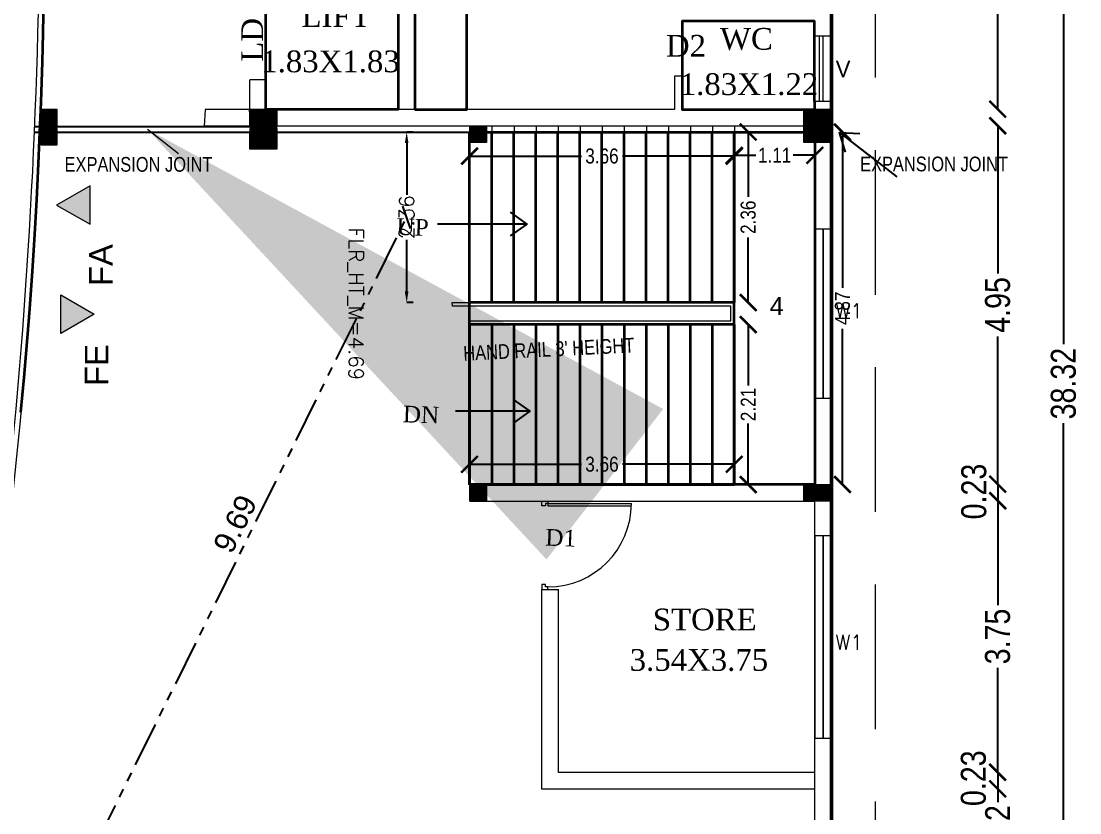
# Model space of a CAD drawing. Header units: metres. Extents: x 43 to 977, y 102 to 459.
# Drawn here: x 716.98 to 731.6, y 156.79 to 167.73 of the extents above; entities that cross this region are included whole.
import ezdxf

# ---------------------------------------------------------------- set-up
doc = ezdxf.new("R2010")
doc.units = ezdxf.units.M
doc.header["$MEASUREMENT"] = 0
doc.header["$PDMODE"] = 3
doc.linetypes.add('HIDDEN', pattern=[0.375, 0.25, -0.125])
doc.linetypes.add('PHANTOM2', pattern=[1.25, 0.625, -0.125, 0.125, -0.125, 0.125, -0.125])
doc.layers.get('0').update_dxf_attribs({"lineweight": 0})
doc.layers.get('Defpoints').update_dxf_attribs({"lineweight": 0})
for name, color, linetype, lineweight in [('3', 3, 'Continuous', 0), ('6', 6, 'Continuous', 0), ('BLK_1_FLR_2_BLT_UP_AREA_DEDUCT_EXISTING', 4, 'Continuous', 35), ('BLK_1_FLR_2_EXIT_WIDTH_STAIR', 4, 'Continuous', 35), ('BLK_1_FLR_2_EXIT_WIDTH_STAIR _7', 4, 'Continuous', 35), ('BLK_1_FLR_2_STAIR_4', 4, 'Continuous', 35), ('BLK_1_FLR_2_STAIR_4_FLIGHT_1', 4, 'Continuous', 35), ('BLK_1_FLR_2_STAIR_4_FLIGHT_2', 4, 'Continuous', 35), ('BLK_1_FLR_2_STAIR_4_LANDING_1', 4, 'Continuous', 35), ('BLK_1_FLR_2_URINAL', 4, 'Continuous', 35), ('BLK_1_FLR_2_WATER_CLOSET', 4, 'Continuous', 35), ('Column', 1, 'Continuous', 0), ('DIST_EXIT', 7, 'Continuous', 35), ('DOOR', 1, 'Continuous', 0), ('ELEV', 2, 'Continuous', 0), ('fence', 15, 'Continuous', 0), ('HAT', 1, 'Continuous', 0), ('hatch', 7, 'Continuous', 0), ('main wall', 150, 'Continuous', 0), ('RTEXT', 4, 'Continuous', 0), ('Staircase', 140, 'Continuous', 0), ('TE', 9, 'Continuous', 0), ('TEXT', 130, 'Continuous', 0), ('WA', 1, 'Continuous', 0), ('WALL', 7, 'Continuous', 0), ('WIN', 13, 'Continuous', 0)]:
    doc.layers.add(name, color=color, linetype=linetype, lineweight=lineweight)
doc.layers.add('BLK_1_FLR_2_BLT_UP_AREA_EXISTING', color=10, linetype='Continuous')
doc.styles.add('AR', font='arial.ttf')
doc.styles.add('ARIAL', font='arial.ttf')
doc.styles.add('ARIAL NARROW', font='')
doc.styles.add('RTEXT', font='arial.ttf', dxfattribs={"width": 0.8, "height": 8})
doc.styles.get("Standard").update_dxf_attribs({"font": 'romans.shx'})
doc.styles.add('style2', font='romantic.ttf')
doc.styles.add('style4', font='swissek.ttf')
doc.styles.add('visa', font='swissc.ttf')
doc.styles.get('ARIAL NARROW').set_extended_font_data('Lydian BT')
doc.dimstyles.new('Copy of o3 400', dxfattribs={"dimscale": 0.23, "dimtxt": 0.9, "dimasz": 1, "dimexe": 5, "dimexo": 9, "dimgap": 0.23, "dimtad": 0, "dimlfac": 4, "dimzin": 3, "dimdsep": 46, "dimtxsty": 'visa', "dimblk": 'ARCHTICK', "dimcen": 0.09, "dimse1": 1, "dimse2": 1, "dimclrd": 7, "dimclre": 256, "dimclrt": 7, "dimadec": 0, "dimazin": 0, "dimtfac": 0.23, "dimtofl": 0, "dimtmove": 2, "dimatfit": 1, "dimldrblk": 'ARCHTICK', "dimfxl": 0, "dimtolj": 1, "dimtzin": 0, "dimarcsym": 0})
doc.dimstyles.new('Copy(2) of S-2', dxfattribs={"dimtxt": 10.5, "dimasz": 8, "dimexe": 2, "dimexo": 50, "dimgap": 5, "dimtad": 0, "dimtoh": 1, "dimdec": 1, "dimzin": 0, "dimdsep": 46, "dimlunit": 4, "dimtxsty": 'ARIAL NARROW', "dimcen": 0.09, "dimdle": 3, "dimse1": 1, "dimse2": 1, "dimclrd": 7, "dimclre": 13, "dimclrt": 7, "dimadec": 0, "dimazin": 0, "dimtfac": 1, "dimtdec": 1, "dimtofl": 0, "dimtmove": 0, "dimatfit": 3, "dimfxl": 0, "dimtolj": 1, "dimtzin": 0, "dimlwd": 13, "dimarcsym": 0})
doc.dimstyles.new('o3', dxfattribs={"dimscale": 0.23, "dimtxt": 0.9, "dimasz": 1, "dimexe": 5, "dimexo": 9, "dimgap": 0.23, "dimtad": 0, "dimzin": 3, "dimdsep": 46, "dimtxsty": 'visa', "dimblk": 'ARCHTICK', "dimcen": 0.09, "dimse1": 1, "dimse2": 1, "dimclrd": 7, "dimclre": 256, "dimclrt": 7, "dimadec": 0, "dimazin": 0, "dimtfac": 0.23, "dimtofl": 0, "dimtmove": 2, "dimatfit": 1, "dimldrblk": 'ARCHTICK', "dimfxl": 0, "dimtolj": 1, "dimtzin": 0, "dimarcsym": 0})
doc.dimstyles.new('OPEN SPACE', dxfattribs={"dimtxt": 0.3, "dimasz": 0.23, "dimexe": 0.1875, "dimexo": 0.0625, "dimgap": 0.09, "dimtad": 3, "dimzin": 0, "dimdsep": 46, "dimtxsty": 'ARIAL', "dimblk": 'OBLIQUE', "dimcen": 0.09, "dimse1": 1, "dimse2": 1, "dimclrd": 6, "dimclre": 6, "dimclrt": 7, "dimadec": 0, "dimazin": 0, "dimtfac": 0.5, "dimtix": 1, "dimtmove": 0, "dimatfit": 3, "dimfxl": 0, "dimtolj": 1, "dimtzin": 0, "dimarcsym": 0})
doc.dimstyles.new('STANDARD$0', dxfattribs={"dimtxt": 7, "dimasz": 3, "dimexe": 3, "dimexo": 1, "dimgap": 1.5, "dimtad": 1, "dimdec": 1, "dimzin": 1, "dimdsep": 46, "dimlunit": 4, "dimtxsty": 'Standard', "dimblk": 'OBLIQUE', "dimcen": 0.09375, "dimdle": 1, "dimclrd": 8, "dimclre": 8, "dimclrt": 7, "dimadec": 1, "dimazin": 0, "dimtfac": 1, "dimtdec": 1, "dimtix": 1, "dimtmove": 2, "dimatfit": 3, "dimldrblk": 'ARCHTICK', "dimfxl": 0, "dimfrac": 2, "dimtolj": 1, "dimtzin": 0, "dimarcsym": 0})
pattern_1 = [(45, (2385.877111, -5272.816285), (0.0022447263868, -0.0022447263868), [])]
pattern_2 = [(45, (2382.9894817, -5272.816285), (0.0022447263868, -0.0022447263868), [])]

# ---------------------------------------------------------------- blocks, each defined once
blk = doc.blocks.new('reterte')
for p, q in [((81308.78, 63026.8), (81308.78, 63060.8)), ((81309.78, 63026.8), (81309.78, 63060.79)), ((81308.78, 63026.8), (81309.78, 63026.8))]:
    blk.add_line(p, q)
for points in [[(81307.78, 63026.8), (81308.78, 63026.8), (81308.78, 63025.8), (81309.78, 63025.8), (81309.78, 63024.3), (81307.78, 63024.3)], [(81343.78, 63026.8), (81342.78, 63026.8), (81342.78, 63025.8), (81341.78, 63025.8), (81341.78, 63024.3), (81343.78, 63024.3)]]:
    blk.add_lwpolyline(points, close=True)
blk.add_arc((81308.78, 63026.8), 34, 0, 90)
blk = doc.blocks.new('_ArchTick')
at = {"color": 0, "const_width": 0.15}
blk.add_lwpolyline([(-0.5, -0.5), (0.5, 0.5)], dxfattribs=at)
blk = doc.blocks.new('*D391')
at = {"layer": 'Defpoints', "color": 0, "lineweight": 30}
for p in [(727.943, 173.97), (727.943, 166.514), (730.469, 166.514)]:
    blk.add_point(p, dxfattribs=at)
at = {"layer": 'WALL', "color": 7, "lineweight": -2}
for p, q in [((730.469, 173.97), (730.469, 170.676)), ((730.469, 166.514), (730.469, 169.808))]:
    blk.add_line(p, q, dxfattribs=at)
at = {"layer": 'WALL', "color": 7, "lineweight": -2, "xscale": 0.23, "yscale": 0.23, "zscale": 0.23}
for p, rotation in [((730.469, 173.97), 90), ((730.469, 166.514), 270)]:
    blk.add_blockref('_ArchTick', p, dxfattribs=dict(at, rotation=rotation))
at = {"layer": 'WALL', "color": 7, "insert": (730.469, 170.242), "char_height": 0.345, "attachment_point": 5, "rotation": 90, "style": 'visa'}
blk.add_mtext('\\A1;7.46', dxfattribs=at)
blk = doc.blocks.new('*D392')
at = {"layer": 'Defpoints', "color": 0, "lineweight": 30}
for p in [(727.943, 166.286), (727.712, 161.334), (730.469, 161.334)]:
    blk.add_point(p, dxfattribs=at)
at = {"layer": 'WALL', "color": 7, "lineweight": -2}
for p, q in [((730.469, 166.286), (730.469, 164.244)), ((730.469, 161.334), (730.469, 163.376))]:
    blk.add_line(p, q, dxfattribs=at)
at = {"layer": 'WALL', "color": 7, "lineweight": -2, "xscale": 0.23, "yscale": 0.23, "zscale": 0.23}
for p, rotation in [((730.469, 166.286), 90), ((730.469, 161.334), 270)]:
    blk.add_blockref('_ArchTick', p, dxfattribs=dict(at, rotation=rotation))
at = {"layer": 'WALL', "color": 7, "insert": (730.469, 163.81), "char_height": 0.345, "attachment_point": 5, "rotation": 90, "style": 'visa'}
blk.add_mtext('\\A1;4.95', dxfattribs=at)
blk = doc.blocks.new('*D393')
at = {"layer": 'Defpoints', "color": 0, "lineweight": 30}
for p in [(727.712, 161.334), (727.712, 161.105), (730.469, 161.105)]:
    blk.add_point(p, dxfattribs=at)
at = {"layer": 'WALL', "color": 7, "lineweight": -2}
blk.add_line((730.469, 161.334), (730.469, 161.105), dxfattribs=at)
at = {"layer": 'WALL', "color": 7, "lineweight": -2, "xscale": 0.23, "yscale": 0.23, "zscale": 0.23}
for p, rotation in [((730.469, 161.334), 90), ((730.469, 161.105), 270)]:
    blk.add_blockref('_ArchTick', p, dxfattribs=dict(at, rotation=rotation))
at = {"layer": 'WALL', "color": 7, "insert": (730.141, 161.232), "char_height": 0.345, "attachment_point": 5, "rotation": 90, "style": 'visa'}
blk.add_mtext('\\A1;0.23', dxfattribs=at)
blk = doc.blocks.new('*D394')
at = {"layer": 'Defpoints', "color": 0, "lineweight": 30}
for p in [(727.712, 161.105), (727.712, 157.354), (730.469, 157.354)]:
    blk.add_point(p, dxfattribs=at)
at = {"layer": 'WALL', "color": 7, "lineweight": -2}
for p, q in [((730.469, 161.105), (730.469, 159.661)), ((730.469, 157.354), (730.469, 158.798))]:
    blk.add_line(p, q, dxfattribs=at)
at = {"layer": 'WALL', "color": 7, "lineweight": -2, "xscale": 0.23, "yscale": 0.23, "zscale": 0.23}
for p, rotation in [((730.469, 161.105), 90), ((730.469, 157.354), 270)]:
    blk.add_blockref('_ArchTick', p, dxfattribs=dict(at, rotation=rotation))
at = {"layer": 'WALL', "color": 7, "insert": (730.469, 159.23), "char_height": 0.345, "attachment_point": 5, "rotation": 90, "style": 'visa'}
blk.add_mtext('\\A1;3.75', dxfattribs=at)
blk = doc.blocks.new('*D395')
at = {"layer": 'Defpoints', "color": 0, "lineweight": 30}
for p in [(727.712, 157.354), (727.712, 157.125), (730.469, 157.125)]:
    blk.add_point(p, dxfattribs=at)
at = {"layer": 'WALL', "color": 7, "lineweight": -2}
blk.add_line((730.469, 157.354), (730.469, 157.125), dxfattribs=at)
at = {"layer": 'WALL', "color": 7, "lineweight": -2, "xscale": 0.23, "yscale": 0.23, "zscale": 0.23}
for p, rotation in [((730.469, 157.354), 90), ((730.469, 157.125), 270)]:
    blk.add_blockref('_ArchTick', p, dxfattribs=dict(at, rotation=rotation))
at = {"layer": 'WALL', "color": 7, "insert": (730.135, 157.272), "char_height": 0.345, "attachment_point": 5, "rotation": 90, "style": 'visa'}
blk.add_mtext('\\A1;0.23', dxfattribs=at)
blk = doc.blocks.new('*D396')
at = {"layer": 'Defpoints', "color": 0, "lineweight": 30}
for p in [(727.712, 157.125), (726.848, 155.906), (730.469, 155.906)]:
    blk.add_point(p, dxfattribs=at)
at = {"layer": 'WALL', "color": 7, "lineweight": -2}
for p, q in [((730.469, 157.125), (730.469, 156.941)), ((730.469, 155.906), (730.469, 156.091))]:
    blk.add_line(p, q, dxfattribs=at)
at = {"layer": 'WALL', "color": 7, "lineweight": -2, "xscale": 0.23, "yscale": 0.23, "zscale": 0.23}
for p, rotation in [((730.469, 157.125), 90), ((730.469, 155.906), 270)]:
    blk.add_blockref('_ArchTick', p, dxfattribs=dict(at, rotation=rotation))
at = {"layer": 'WALL', "color": 7, "insert": (730.469, 156.516), "char_height": 0.345, "attachment_point": 5, "rotation": 90, "style": 'visa'}
blk.add_mtext('\\A1;1.22', dxfattribs=at)
blk = doc.blocks.new('*D326')
at = {"layer": 'Defpoints', "color": 0, "lineweight": 30}
for p in [(727.945, 181.882), (727.769, 143.564), (731.378, 143.564)]:
    blk.add_point(p, dxfattribs=at)
at = {"layer": 'WALL', "color": 7, "lineweight": -2}
for p, q in [((731.378, 181.882), (731.378, 163.27)), ((731.378, 143.564), (731.378, 162.176))]:
    blk.add_line(p, q, dxfattribs=at)
at = {"layer": 'WALL', "color": 7, "lineweight": -2, "xscale": 0.23, "yscale": 0.23, "zscale": 0.23}
for p, rotation in [((731.378, 181.882), 90), ((731.378, 143.564), 270)]:
    blk.add_blockref('_ArchTick', p, dxfattribs=dict(at, rotation=rotation))
at = {"layer": 'WALL', "color": 7, "insert": (731.378, 162.723), "char_height": 0.345, "attachment_point": 5, "rotation": 90, "style": 'visa'}
blk.add_mtext('\\A1;38.32', dxfattribs=at)
blk = doc.blocks.new('*D734')
at = {"layer": 'BLK_1_FLR_2_STAIR_4_LANDING_1', "color": 1, "lineweight": -2, "ltscale": 20}
for p, q in [((728.325, 166.198), (728.325, 164.046)), ((728.325, 161.329), (728.325, 163.481))]:
    blk.add_line(p, q, dxfattribs=at)
at = {"layer": 'Defpoints', "color": 0, "lineweight": 30, "ltscale": 20}
for p in [(727.943, 166.198), (727.943, 161.329), (728.325, 161.329)]:
    blk.add_point(p, dxfattribs=at)
at = {"layer": 'BLK_1_FLR_2_STAIR_4_LANDING_1', "color": 1, "lineweight": -2, "ltscale": 20, "xscale": 0.23, "yscale": 0.23, "zscale": 0.23}
for p, rotation in [((728.325, 166.198), 90), ((728.325, 161.329), 270)]:
    blk.add_blockref('_ArchTick', p, dxfattribs=dict(at, rotation=rotation))
at = {"layer": 'BLK_1_FLR_2_STAIR_4_LANDING_1', "color": 1, "lineweight": 35, "ltscale": 20, "insert": (728.325, 163.764), "char_height": 0.207, "attachment_point": 5, "rotation": 90, "style": 'visa'}
blk.add_mtext('\\A1;4.87', dxfattribs=at)
blk = doc.blocks.new('*D735')
at = {"layer": 'BLK_1_FLR_2_STAIR_4_LANDING_1', "color": 2, "lineweight": -2, "ltscale": 20}
for p, q in [((726.83, 165.877), (727.129, 165.877)), ((727.943, 165.877), (727.644, 165.877))]:
    blk.add_line(p, q, dxfattribs=at)
at = {"layer": 'Defpoints', "color": 0, "lineweight": 30, "ltscale": 20}
for p in [(726.83, 166.198), (727.943, 166.198), (727.943, 165.877)]:
    blk.add_point(p, dxfattribs=at)
at = {"layer": 'BLK_1_FLR_2_STAIR_4_LANDING_1', "color": 2, "lineweight": -2, "ltscale": 20, "xscale": 0.23, "yscale": 0.23, "zscale": 0.23, "rotation": 180}
blk.add_blockref('_ArchTick', (726.83, 165.877), dxfattribs=at)
at = {"layer": 'BLK_1_FLR_2_STAIR_4_LANDING_1', "color": 2, "lineweight": -2, "ltscale": 20, "xscale": 0.23, "yscale": 0.23, "zscale": 0.23}
blk.add_blockref('_ArchTick', (727.943, 165.877), dxfattribs=at)
at = {"layer": 'BLK_1_FLR_2_STAIR_4_LANDING_1', "color": 2, "lineweight": 35, "ltscale": 20, "insert": (727.387, 165.877), "char_height": 0.207, "attachment_point": 5, "style": 'visa'}
blk.add_mtext('\\A1;1.11', dxfattribs=at)
blk = doc.blocks.new('*D736')
at = {"layer": 'BLK_1_FLR_2_STAIR_4_FLIGHT_1', "color": 1, "lineweight": -2, "ltscale": 20}
for p, q in [((723.173, 165.866), (724.72, 165.866)), ((726.83, 165.866), (725.284, 165.866))]:
    blk.add_line(p, q, dxfattribs=at)
at = {"layer": 'Defpoints', "color": 0, "lineweight": 30, "ltscale": 20}
for p in [(723.173, 166.198), (726.83, 166.198), (723.173, 165.866)]:
    blk.add_point(p, dxfattribs=at)
at = {"layer": 'BLK_1_FLR_2_STAIR_4_FLIGHT_1', "color": 1, "lineweight": -2, "ltscale": 20, "xscale": 0.23, "yscale": 0.23, "zscale": 0.23, "rotation": 180}
blk.add_blockref('_ArchTick', (723.173, 165.866), dxfattribs=at)
at = {"layer": 'BLK_1_FLR_2_STAIR_4_FLIGHT_1', "color": 1, "lineweight": -2, "ltscale": 20, "xscale": 0.23, "yscale": 0.23, "zscale": 0.23}
blk.add_blockref('_ArchTick', (726.83, 165.866), dxfattribs=at)
at = {"layer": 'BLK_1_FLR_2_STAIR_4_FLIGHT_1', "color": 1, "lineweight": 35, "ltscale": 20, "insert": (725.002, 165.866), "char_height": 0.207, "attachment_point": 5, "style": 'visa'}
blk.add_mtext('\\A1;3.66', dxfattribs=at)
blk = doc.blocks.new('*D737')
at = {"layer": 'BLK_1_FLR_2_STAIR_4_FLIGHT_1', "color": 2, "lineweight": -2, "ltscale": 20}
for p, q in [((727.023, 166.198), (727.023, 165.302)), ((727.023, 163.843), (727.023, 164.74))]:
    blk.add_line(p, q, dxfattribs=at)
at = {"layer": 'Defpoints', "color": 0, "lineweight": 30, "ltscale": 20}
for p in [(726.83, 166.198), (726.83, 163.843), (727.023, 163.843)]:
    blk.add_point(p, dxfattribs=at)
at = {"layer": 'BLK_1_FLR_2_STAIR_4_FLIGHT_1', "color": 2, "lineweight": -2, "ltscale": 20, "xscale": 0.23, "yscale": 0.23, "zscale": 0.23}
for p, rotation in [((727.023, 166.198), 90), ((727.023, 163.843), 270)]:
    blk.add_blockref('_ArchTick', p, dxfattribs=dict(at, rotation=rotation))
at = {"layer": 'BLK_1_FLR_2_STAIR_4_FLIGHT_1', "color": 2, "lineweight": 35, "ltscale": 20, "insert": (727.023, 165.021), "char_height": 0.207, "attachment_point": 5, "rotation": 90, "style": 'visa'}
blk.add_mtext('\\A1;2.36', dxfattribs=at)
blk = doc.blocks.new('*D738')
at = {"layer": 'BLK_1_FLR_2_STAIR_4_FLIGHT_2', "color": 2, "lineweight": -2, "ltscale": 20}
for p, q in [((727.023, 163.539), (727.023, 162.695)), ((727.023, 161.329), (727.023, 162.173))]:
    blk.add_line(p, q, dxfattribs=at)
at = {"layer": 'Defpoints', "color": 0, "lineweight": 30, "ltscale": 20}
for p in [(726.83, 163.539), (726.83, 161.329), (727.023, 161.329)]:
    blk.add_point(p, dxfattribs=at)
at = {"layer": 'BLK_1_FLR_2_STAIR_4_FLIGHT_2', "color": 2, "lineweight": -2, "ltscale": 20, "xscale": 0.23, "yscale": 0.23, "zscale": 0.23}
for p, rotation in [((727.023, 163.539), 90), ((727.023, 161.329), 270)]:
    blk.add_blockref('_ArchTick', p, dxfattribs=dict(at, rotation=rotation))
at = {"layer": 'BLK_1_FLR_2_STAIR_4_FLIGHT_2', "color": 2, "lineweight": 35, "ltscale": 20, "insert": (727.023, 162.434), "char_height": 0.207, "attachment_point": 5, "rotation": 90, "style": 'visa'}
blk.add_mtext('\\A1;2.21', dxfattribs=at)
blk = doc.blocks.new('*D739')
at = {"layer": 'BLK_1_FLR_2_STAIR_4_FLIGHT_2', "color": 1, "lineweight": -2, "ltscale": 20}
for p, q in [((723.173, 161.609), (724.72, 161.609)), ((726.83, 161.609), (725.284, 161.609))]:
    blk.add_line(p, q, dxfattribs=at)
at = {"layer": 'Defpoints', "color": 0, "lineweight": 30, "ltscale": 20}
for p in [(723.173, 161.609), (723.173, 161.329), (726.83, 161.329)]:
    blk.add_point(p, dxfattribs=at)
at = {"layer": 'BLK_1_FLR_2_STAIR_4_FLIGHT_2', "color": 1, "lineweight": -2, "ltscale": 20, "xscale": 0.23, "yscale": 0.23, "zscale": 0.23, "rotation": 180}
blk.add_blockref('_ArchTick', (723.173, 161.609), dxfattribs=at)
at = {"layer": 'BLK_1_FLR_2_STAIR_4_FLIGHT_2', "color": 1, "lineweight": -2, "ltscale": 20, "xscale": 0.23, "yscale": 0.23, "zscale": 0.23}
blk.add_blockref('_ArchTick', (726.83, 161.609), dxfattribs=at)
at = {"layer": 'BLK_1_FLR_2_STAIR_4_FLIGHT_2', "color": 1, "lineweight": 35, "ltscale": 20, "insert": (725.002, 161.609), "char_height": 0.207, "attachment_point": 5, "style": 'visa'}
blk.add_mtext('\\A1;3.66', dxfattribs=at)
blk = doc.blocks.new('*D740')
at = {"layer": 'BLK_1_FLR_2_EXIT_WIDTH_STAIR', "color": 0, "lineweight": -2}
for p, q in [((722.393, 166.198), (722.304, 166.198)), ((722.304, 166.046), (722.304, 165.333)), ((722.304, 163.996), (722.304, 164.709)), ((722.393, 163.843), (722.304, 163.843))]:
    blk.add_line(p, q, dxfattribs=at)
at = {"layer": 'BLK_1_FLR_2_EXIT_WIDTH_STAIR', "color": 0, "lineweight": 30}
for points in [[(722.278, 166.046), (722.329, 166.046), (722.304, 166.198)], [(722.278, 163.996), (722.329, 163.996), (722.304, 163.843)]]:
    blk.add_solid(points, dxfattribs=at)
at = {"layer": 'Defpoints', "color": 0, "lineweight": 30}
for p in [(722.304, 166.198), (722.95, 166.198), (722.95, 163.843)]:
    blk.add_point(p, dxfattribs=at)
at = {"layer": 'BLK_1_FLR_2_EXIT_WIDTH_STAIR', "color": 0, "lineweight": 30, "insert": (722.304, 165.021), "char_height": 0.2032, "attachment_point": 5, "rotation": 90}
blk.add_mtext('\\A1;2.36', dxfattribs=at)
blk = doc.blocks.new('_Oblique')
at = {"color": 0, "linetype": 'ByBlock', "lineweight": -2}
blk.add_line((-0.5, -0.5), (0.5, 0.5), dxfattribs=at)
blk = doc.blocks.new('*D763')
at = {"layer": 'Defpoints', "color": 0, "lineweight": 80}
for p in [(722.304, 165.021), (722.304, 165.021), (718.003, 156.336)]:
    blk.add_point(p, dxfattribs=at)
at = {"layer": 'DIST_EXIT', "color": 7, "linetype": 'PHANTOM2', "lineweight": -2}
blk.add_line((718.003, 156.336), (722.304, 165.021), dxfattribs=at)
at = {"layer": 'DIST_EXIT', "color": 7, "lineweight": -2, "xscale": 0.23, "yscale": 0.23, "zscale": 0.23}
for p, rotation in [((722.304, 165.021), 63.6542074682995), ((718.003, 156.336), 243.6542074682995)]:
    blk.add_blockref('_Oblique', p, dxfattribs=dict(at, rotation=rotation))
at = {"layer": 'DIST_EXIT', "color": 7, "lineweight": 35, "insert": (719.935, 160.786), "char_height": 0.3, "attachment_point": 5, "rotation": 63.6542, "style": 'ARIAL'}
blk.add_mtext('\\A1;9.69', dxfattribs=at)

msp = doc.modelspace()

# ---------------------------------------------------------------- hatches: boundary and pattern name
at = {"layer": '3'}
for points in [[(717.46794, 165.19032), (717.92938, 164.92346), (717.92977, 165.4565)], [(717.9885, 163.68225), (717.52595, 163.41732), (717.52779, 163.95037)]]:
    msp.add_hatch(color=8, dxfattribs=at).paths.add_polyline_path(points)
at = {"layer": 'hatch'}
h = msp.add_hatch(dxfattribs=at)
h.set_pattern_fill('ANSI31', color=256, scale=0.025396, angle=90, style=0)
h.set_pattern_definition(pattern_2)
h.paths.add_polyline_path([(717.4764, 166.28116), (717.4764, 166.50973), (717.24783, 166.50973), (717.24783, 166.28116)])
h = msp.add_hatch(dxfattribs=at)
h.set_pattern_fill('ANSI31', color=256, scale=0.025396, angle=90, style=0)
h.set_pattern_definition(pattern_2)
h.paths.add_polyline_path([(717.4764, 166.28116), (717.4764, 166.50973), (717.24783, 166.50973), (717.24783, 166.28116)])
h = msp.add_hatch(dxfattribs=at)
h.set_pattern_fill('ANSI31', color=256, scale=0.025396, angle=90, style=0)
h.set_pattern_definition([(45, (2385.8750376, -5272.8183584), (0.0022447263868, -0.0022447263868), [])])
h.paths.add_polyline_path([(720.13339, 166.50766), (720.13339, 166.27909), (720.51433, 166.27909), (720.51433, 166.50766)])
h = msp.add_hatch(dxfattribs=at)
h.set_pattern_fill('ANSI31', color=256, scale=0.025396, angle=90, style=0)
h.set_pattern_definition(pattern_1)
h.paths.add_polyline_path([(720.13546, 166.50973), (720.13546, 166.28116), (720.5164, 166.28116), (720.5164, 166.50973)])
h = msp.add_hatch(dxfattribs=at)
h.set_pattern_fill('ANSI31', color=256, scale=0.025396, angle=90, style=0)
h.set_pattern_definition(pattern_1)
h.paths.add_polyline_path([(720.13546, 166.50973), (720.13546, 166.28116), (720.5164, 166.28116), (720.5164, 166.50973)])
h = msp.add_hatch(dxfattribs=at)
h.set_pattern_fill('ANSI31', color=256, scale=0.025396, angle=90, style=0)
h.set_pattern_definition([(45, (2393.5289372, -5272.816285), (0.0022447263868, -0.0022447263868), [])])
h.paths.add_polyline_path([(727.78729, 166.50973), (727.78729, 166.28116), (728.16823, 166.28116), (728.16823, 166.50973)])
h = msp.add_hatch(dxfattribs=at)
h.set_pattern_fill('ANSI31', color=256, scale=0.025396, angle=90, style=0)
h.set_pattern_definition([(45, (2382.9894817, -5273.076739), (0.0022447263868, -0.0022447263868), [])])
h.paths.add_polyline_path([(717.4764, 166.02071), (717.4764, 166.24928), (717.24783, 166.24928), (717.24783, 166.02071)])
h = msp.add_hatch(dxfattribs=at)
h.set_pattern_fill('ANSI31', color=256, scale=0.025396, angle=90, style=0)
h.set_pattern_definition([(45, (2385.8750376, -5273.1296047), (0.0022447263868, -0.0022447263868), [])])
h.paths.add_polyline_path([(720.13339, 166.19641), (720.13339, 165.96785), (720.51433, 165.96785), (720.51433, 166.19641)])
h = msp.add_hatch(dxfattribs=at)
h.set_pattern_fill('ANSI31', color=256, scale=0.025396, angle=90, style=0)
h.set_pattern_definition([(45, (2385.877111, -5273.076739), (0.0022447263868, -0.0022447263868), [])])
h.paths.add_polyline_path([(720.13546, 166.24928), (720.13546, 166.02071), (720.5164, 166.02071), (720.5164, 166.24928)])
h = msp.add_hatch(dxfattribs=at)
h.set_pattern_fill('ANSI31', color=256, scale=0.025396, angle=90, style=0)
h.set_pattern_definition([(135, (-942.1830952, -5273.0445837), (-0.0022447263868, -0.0022447263868), [])])
h.paths.add_polyline_path([(723.17761, 166.28143), (723.17761, 166.05287), (723.40618, 166.05287), (723.40618, 166.28143)])
h = msp.add_hatch(dxfattribs=at)
h.set_pattern_fill('ANSI31', color=256, scale=0.025396, angle=90, style=0)
h.set_pattern_definition([(135, (-937.5700584, -5273.0445837), (-0.0022447263868, -0.0022447263868), [])])
h.paths.add_polyline_path([(727.79065, 166.28143), (727.79065, 166.05287), (728.17159, 166.05287), (728.17159, 166.28143)])
h = msp.add_hatch(dxfattribs=at)
h.set_pattern_fill('ANSI31', color=256, scale=0.025396, angle=90, style=0)
h.set_pattern_definition([(135, (-942.1830952, -5277.996839), (-0.0022447263868, -0.0022447263868), [])])
h.paths.add_polyline_path([(723.17761, 161.32918), (723.17761, 161.10061), (723.40618, 161.10061), (723.40618, 161.32918)])
h = msp.add_hatch(dxfattribs=at)
h.set_pattern_fill('ANSI31', color=256, scale=0.025396, angle=90, style=0)
h.set_pattern_definition([(135, (-937.5700584, -5277.996839), (-0.0022447263868, -0.0022447263868), [])])
h.paths.add_polyline_path([(727.79065, 161.32918), (727.79065, 161.10061), (728.17159, 161.10061), (728.17159, 161.32918)])

# ---------------------------------------------------------------- linework, layer by layer
at = {"layer": 'BLK_1_FLR_2_BLT_UP_AREA_DEDUCT_EXISTING', "color": 26, "lineweight": 35}
msp.add_lwpolyline([(720.35987, 168.3402), (722.18839, 168.3402), (722.18839, 166.50973), (720.35987, 166.50973)], close=True, dxfattribs=at)
msp.add_lwpolyline([(720.35987, 168.3402), (722.18839, 168.3402), (722.18839, 166.50973), (720.35987, 166.50973)], close=True, dxfattribs=at)
msp.add_lwpolyline([(716.97514, 162.3297), (717.01873, 162.80602), (717.06522, 163.35732), (717.09619, 163.75605), (717.13315, 164.27479), (717.16108, 164.70702), (717.19322, 165.26369), (717.2134, 165.65877), (717.23713, 166.19008), (717.25315, 166.61112), (717.27051, 167.16662), (717.2803, 167.56392), (717.28976, 168.08093)], dxfattribs=at)
at = {"layer": 'BLK_1_FLR_2_BLT_UP_AREA_EXISTING', "color": 26, "lineweight": 50}
msp.add_lwpolyline([(724.81586, 195.69991), (725.13503, 194.73605), (725.44216, 193.7683), (725.73722, 192.7968), (726.02014, 191.82169), (726.2909, 190.84314), (726.54944, 189.86128), (726.79573, 188.87629), (727.02972, 187.8883), (727.25139, 186.89747), (727.4607, 185.90396), (727.8421, 183.90949), (728.01413, 182.90885), (728.07929, 182.50905), (728.17369, 181.90615), (728.17531, 143.55723), (657.30425, 143.55723)], dxfattribs=at)
at = {"layer": 'BLK_1_FLR_2_EXIT_WIDTH_STAIR _7', "color": 30, "lineweight": 35, "ltscale": 20}
msp.add_lwpolyline([(720.35987, 168.3402), (722.18839, 168.3402), (722.18839, 166.50973), (720.35987, 166.50973)], close=True, dxfattribs=at)
at = {"layer": 'BLK_1_FLR_2_STAIR_4', "color": 1, "lineweight": 35, "ltscale": 20}
msp.add_lwpolyline([(723.17345, 166.19848), (727.94303, 166.19848), (727.94303, 161.32918), (723.17345, 161.32918)], close=True, dxfattribs=at)
at = {"layer": 'BLK_1_FLR_2_STAIR_4_FLIGHT_1', "color": 7, "lineweight": 35, "ltscale": 20}
for p, q in [((723.4782, 163.8434), (723.4782, 166.19848)), ((723.78296, 163.8434), (723.78296, 166.19848)), ((724.08771, 163.8434), (724.08771, 166.19848)), ((724.39247, 163.8434), (724.39247, 166.19848)), ((724.69722, 163.8434), (724.69722, 166.19848)), ((725.00197, 163.8434), (725.00197, 166.19848)), ((725.30673, 163.8434), (725.30673, 166.19848)), ((725.61148, 163.8434), (725.61148, 166.19848)), ((725.91624, 163.8434), (725.91624, 166.19848)), ((726.22099, 163.8434), (726.22099, 166.19848)), ((726.52574, 163.8434), (726.52574, 166.19848)), ((726.8305, 163.8434), (726.8305, 166.19848))]:
    msp.add_line(p, q, dxfattribs=at)
msp.add_lwpolyline([(723.17345, 166.19848), (726.8305, 166.19848), (726.8305, 163.8434), (723.17345, 163.8434)], close=True, dxfattribs=at)
at = {"layer": 'BLK_1_FLR_2_STAIR_4_FLIGHT_2', "color": 7, "lineweight": 35, "ltscale": 20}
for p, q in [((723.17345, 163.53864), (723.17345, 161.32918)), ((723.4782, 163.53864), (723.4782, 161.32918)), ((723.78296, 163.53864), (723.78296, 161.32918)), ((724.08771, 163.53864), (724.08771, 161.32918)), ((724.39247, 163.53864), (724.39247, 161.32918)), ((724.69722, 163.53864), (724.69722, 161.32918)), ((725.00197, 163.53864), (725.00197, 161.32918)), ((725.30673, 163.53864), (725.30673, 161.32918)), ((725.61148, 163.53864), (725.61148, 161.32918)), ((725.91624, 163.53864), (725.91624, 161.32918)), ((726.22099, 163.53864), (726.22099, 161.32918)), ((726.52574, 163.53864), (726.52574, 161.32918)), ((726.8305, 163.53864), (726.8305, 161.32918))]:
    msp.add_line(p, q, dxfattribs=at)
msp.add_lwpolyline([(726.8305, 163.53864), (723.17345, 163.53864), (723.17345, 161.32918), (726.8305, 161.32918)], close=True, dxfattribs=at)
at = {"layer": 'BLK_1_FLR_2_STAIR_4_LANDING_1', "color": 7, "lineweight": 35, "ltscale": 20}
msp.add_lwpolyline([(726.8305, 166.19848), (727.94303, 166.19848), (727.94303, 161.32918), (726.8305, 161.32918)], close=True, dxfattribs=at)
at = {"layer": 'BLK_1_FLR_2_URINAL', "color": 235, "lineweight": 35, "ltscale": 20}
msp.add_lwpolyline([(722.41696, 166.50973), (723.1374, 166.50973), (723.1374, 171.54775), (722.41696, 171.54775)], close=True, dxfattribs=at)
at = {"layer": 'BLK_1_FLR_2_WATER_CLOSET', "color": 1, "lineweight": 35, "ltscale": 20}
msp.add_lwpolyline([(727.93886, 167.52853), (727.93899, 167.72973), (726.10886, 167.72973), (726.10886, 166.50973), (727.94303, 166.50973), (727.94303, 166.61902), (727.93886, 166.61902)], close=True, dxfattribs=at)
at = {"layer": 'Column'}
for points in [[(717.4764, 166.28116), (717.4764, 166.50973), (717.24783, 166.50973), (717.24783, 166.28116)], [(717.4764, 166.28116), (717.4764, 166.50973), (717.24783, 166.50973), (717.24783, 166.28116)], [(720.51433, 166.27909), (720.51433, 166.50766), (720.13339, 166.50766), (720.13339, 166.27909)], [(720.5164, 166.28116), (720.5164, 166.50973), (720.13546, 166.50973), (720.13546, 166.28116)], [(720.5164, 166.28116), (720.5164, 166.50973), (720.13546, 166.50973), (720.13546, 166.28116)], [(728.16823, 166.28116), (728.16823, 166.50973), (727.78729, 166.50973), (727.78729, 166.28116)], [(717.4764, 166.02071), (717.4764, 166.24928), (717.24783, 166.24928), (717.24783, 166.02071)], [(720.51433, 165.96785), (720.51433, 166.19641), (720.13339, 166.19641), (720.13339, 165.96785)], [(720.5164, 166.02071), (720.5164, 166.24928), (720.13546, 166.24928), (720.13546, 166.02071)], [(723.17761, 166.05287), (723.17761, 166.28143), (723.40618, 166.28143), (723.40618, 166.05287)], [(727.79065, 166.05287), (727.79065, 166.28143), (728.17159, 166.28143), (728.17159, 166.05287)], [(723.17761, 161.10061), (723.17761, 161.32918), (723.40618, 161.32918), (723.40618, 161.10061)], [(727.79065, 161.10061), (727.79065, 161.32918), (728.17159, 161.32918), (728.17159, 161.10061)]]:
    msp.add_lwpolyline(points, close=True, dxfattribs=at)
at = {"layer": 'DOOR', "color": 2, "ltscale": 20}
for p, q in [((727.94302, 167.52853), (728.17159, 167.52853)), ((728.17159, 166.61902), (727.94302, 166.61902))]:
    msp.add_line(p, q, dxfattribs=at)
at = {"layer": 'ELEV', "linetype": 'HIDDEN', "ltscale": 10}
for p, q in [((727.94302, 166.61902), (727.94302, 167.52853)), ((728.00652, 166.61902), (728.00652, 167.52853)), ((728.05731, 166.61902), (728.05731, 167.52853)), ((728.17159, 166.61902), (728.17159, 167.52853))]:
    msp.add_line(p, q, dxfattribs=at)
at = {"layer": 'fence', "linetype": 'HIDDEN', "ltscale": 8}
msp.add_line((728.7811, 142.94979), (728.7811, 181.95393), dxfattribs=at)
at = {"layer": 'main wall', "linetype": 'HIDDEN', "lineweight": -3, "ltscale": 50}
for p, q in [((717.16185, 166.19641), (727.94302, 166.19641)), ((717.16507, 166.2726), (720.51433, 166.2726))]:
    msp.add_line(p, q, dxfattribs=at)
at = {"layer": 'Staircase'}
for p, q in [((723.48237, 166.28116), (723.48237, 163.8434)), ((723.78712, 166.28116), (723.78712, 163.8434)), ((724.09187, 166.28116), (724.09187, 163.8434)), ((724.39663, 166.28116), (724.39663, 163.8434)), ((724.70138, 166.28116), (724.70138, 163.8434)), ((725.00614, 166.28116), (725.00614, 163.8434)), ((725.31089, 166.28116), (725.31089, 163.8434)), ((725.61564, 166.28116), (725.61564, 163.8434)), ((725.9204, 166.28116), (725.9204, 163.8434)), ((723.17761, 166.05287), (723.17761, 163.8434)), ((722.93506, 163.79261), (722.93292, 163.8434)), ((722.93292, 163.8434), (726.83466, 163.8434)), ((726.83466, 163.53864), (726.83466, 163.8434)), ((726.78387, 163.79261), (722.93506, 163.79261)), ((726.78387, 163.58944), (726.78387, 163.79261)), ((723.17761, 163.58944), (726.78387, 163.58944)), ((723.17761, 163.58944), (723.17761, 163.53864)), ((723.17761, 163.53864), (723.17761, 161.32918)), ((723.48237, 163.53864), (723.48237, 161.32918)), ((723.78712, 163.53864), (723.78712, 161.32918)), ((724.09187, 163.53864), (724.09187, 161.32918)), ((724.39663, 163.53864), (724.39663, 161.32918)), ((724.70138, 163.53864), (724.70138, 161.32918)), ((725.00614, 163.53864), (725.00614, 161.32918)), ((725.31089, 163.53864), (725.31089, 161.32918)), ((725.61564, 163.53864), (725.61564, 161.32918)), ((725.9204, 163.53864), (725.9204, 161.32918)), ((726.22515, 163.53864), (726.22515, 161.32918)), ((726.52991, 163.53864), (726.52991, 161.32918)), ((726.83466, 163.53864), (726.83466, 161.32918))]:
    msp.add_line(p, q, dxfattribs=at)
at = {"layer": 'Staircase', "linetype": 'HIDDEN', "ltscale": 10}
for p, q in [((726.22515, 166.28116), (726.22515, 163.8434)), ((726.52991, 166.28116), (726.52991, 163.8434)), ((726.83466, 166.28116), (726.83466, 163.8434))]:
    msp.add_line(p, q, dxfattribs=at)
at = {"layer": 'Staircase'}
msp.add_lwpolyline([(723.17761, 163.53864), (726.83466, 163.53864)], dxfattribs=at)
msp.add_arc((635.84555, 169.66514), 81.39025, 352.5427276, 4.8946026, dxfattribs=at)
at = {"layer": 'WA', "ltscale": 0.5}
for points in [[(717.46794, 165.19032), (717.92938, 164.92346), (717.92977, 165.4565)], [(717.9885, 163.68225), (717.52595, 163.41732), (717.52779, 163.95037)]]:
    msp.add_lwpolyline(points, close=True, dxfattribs=at)
at = {"layer": 'WALL'}
for p, q in [((728.17159, 143.56393), (728.17159, 181.90762)), ((727.94302, 143.56393), (727.94302, 167.72973)), ((726.11302, 166.96973), (726.00302, 166.96973)), ((719.52031, 166.50973), (719.5078, 166.28116)), ((719.52031, 166.50973), (719.5078, 166.28116)), ((720.13067, 166.50973), (719.52031, 166.50973)), ((720.13067, 166.50973), (719.52031, 166.50973)), ((726.00302, 166.50973), (720.35955, 166.50973)), ((727.95047, 166.50973), (726.11302, 166.50973)), ((727.79063, 166.50973), (727.78729, 166.50973)), ((728.16823, 166.28116), (719.5078, 166.28116)), ((727.93426, 166.28116), (727.93426, 166.28331)), ((727.94302, 164.86145), (728.17159, 164.86145)), ((727.94302, 161.32918), (727.94302, 162.52059)), ((727.94302, 162.52059), (728.17159, 162.52059)), ((728.17159, 162.52059), (728.17159, 161.10061)), ((723.17761, 161.32918), (727.94302, 161.32918)), ((723.17761, 161.32918), (723.17761, 161.10061)), ((723.17761, 161.10061), (727.94302, 161.10061)), ((727.94302, 160.62553), (727.94302, 161.10061)), ((728.17159, 161.10061), (728.17159, 160.62553)), ((727.94302, 160.62553), (728.17159, 160.62553)), ((724.17169, 157.12086), (724.17169, 159.88073)), ((724.17169, 159.88073), (724.40026, 159.88073)), ((724.40026, 157.34942), (724.40026, 159.88073)), ((727.94302, 157.34942), (727.94302, 157.8245)), ((727.94302, 157.8245), (728.17159, 157.8245)), ((728.17159, 157.8245), (728.17159, 157.00658)), ((727.94302, 157.34942), (724.40026, 157.34942)), ((727.94302, 157.12086), (724.17169, 157.12086)), ((727.94302, 157.00658), (727.94302, 157.12086))]:
    msp.add_line(p, q, dxfattribs=at)
at = {"layer": 'WALL', "ltscale": 20}
for p, q in [((723.14156, 166.50973), (723.14156, 171.54775)), ((722.42112, 166.50973), (722.42112, 168.56876)), ((722.19255, 166.50973), (722.19255, 168.3402)), ((720.13546, 166.50973), (720.13546, 166.91892)), ((720.36403, 166.91892), (720.13546, 166.91892)), ((720.36403, 166.50973), (720.36403, 166.91892)), ((726.00302, 166.96973), (726.00302, 166.50973)), ((726.11302, 166.96973), (726.11302, 166.50973))]:
    msp.add_line(p, q, dxfattribs=at)
at = {"layer": 'WALL', "color": 7}
msp.add_lwpolyline([(699.24823, 207.87336), (699.24823, 212.91923), (702.49948, 212.91924, -0.20084578), (716.58357, 159.02397), (716.58357, 159.02397), (716.58357, 159.02397), (713.74974, 159.01271), (668.55026, 159.02557, -0.20299324), (682.47834, 212.91924), (685.53096, 212.91924), (685.53096, 207.89157), (699.24823, 207.87336), (699.24823, 212.91923), (702.49948, 212.91924)], format="xyb", dxfattribs=at)
at = {"layer": 'WIN', "color": 7}
for p, q in [((727.94302, 166.05287), (727.94302, 162.52059)), ((728.17159, 162.52059), (728.17159, 164.86145)), ((727.94302, 160.62553), (727.94302, 157.8245)), ((728.17159, 157.8245), (728.17159, 160.62553))]:
    msp.add_line(p, q, dxfattribs=at)
at = {"layer": 'WIN', "const_width": 0.0254}
for points in [[(728.05731, 164.86145), (728.05731, 162.52059)], [(728.05731, 160.62553), (728.05731, 157.8245)]]:
    msp.add_lwpolyline(points, dxfattribs=at)

# ---------------------------------------------------------------- block references
at = {"layer": 'DOOR', "xscale": 0.0338856130505797, "yscale": 0.0338856130505797, "zscale": 0.0338856130505797, "rotation": 270}
msp.add_blockref('reterte', (-1411.44548, 2916.26473), dxfattribs=at)

# ---------------------------------------------------------------- texts
at = {"lineweight": 80, "ltscale": 20, "insert": (727.31886, 163.91966), "char_height": 0.25, "attachment_point": 1, "style": 'style4'}
msp.add_mtext_dynamic_manual_height_columns('4', width=0.852409, gutter_width=50, heights=[0], dxfattribs=at)
at = {"layer": '6', "char_height": 0.3236911, "width": 16.1756829, "attachment_point": 7, "style": 'AR'}
for s, insert, rotation in [('FA{\\fTimes New Roman|b1|i0|c0|p18;\\L  }', (718.24049, 164.07172), 89.957983), ('FE {\\fTimes New Roman|b1|i0|c0|p18;\\L   }', (718.18027, 162.69034), 89.802288)]:
    msp.add_mtext(s, dxfattribs=dict(at, insert=insert, rotation=rotation))
at = {"layer": 'BLK_1_FLR_2_STAIR_4', "color": 1, "lineweight": 35, "ltscale": 20, "insert": (721.70579, 163.82491), "char_height": 0.2, "width": 2.4, "attachment_point": 2, "rotation": 270}
msp.add_mtext('FLR_HT_M=4.69', dxfattribs=at)
at = {"layer": 'RTEXT', "style": 'RTEXT', "width": 0.8}
for p in [(728.56782, 165.65544), (717.57755, 165.65009)]:
    msp.add_text('EXPANSION JOINT', height=0.2031694, dxfattribs=at).set_placement(p)
msp.add_text("HAND RAIL 3' HEIGHT", height=0.2031694, rotation=2.805706, dxfattribs=at).set_placement((723.09123, 163.03867))
at = {"layer": 'TEXT', "color": 4, "style": 'style2'}
for s, p in [('LIFT', (720.85123, 167.65034)), ('WC', (726.6332, 167.33581)), ('D2', (725.88564, 167.23969)), ('1.83X1.83', (720.29466, 167.02444)), ('1.83X1.22', (726.07662, 166.7099)), ('STORE', (725.70426, 159.31512)), ('3.54X3.75', (725.38506, 158.75562))]:
    msp.add_text(s, height=0.3, dxfattribs=at).set_placement(p)
for s, height, rotation, p in [('LD', 0.3, 90, (720.3198, 167.17003)), ('DN', 0.23, 357.807084, (722.2475, 162.19022)), ('D1', 0.23, 357.807084, (724.21616, 160.48682))]:
    msp.add_text(s, height=height, rotation=rotation, dxfattribs=at).set_placement(p)
at = {"layer": 'TEXT', "style": 'ARIAL NARROW'}
msp.add_text('V', height=0.22857, dxfattribs=at).set_placement((728.23137, 166.95568))
at = {"layer": 'TEXT', "color": 4, "insert": (719.58875, 165.10789), "char_height": 0.23, "width": 5.4820658, "attachment_point": 1, "rotation": 357.807084, "style": 'style2'}
msp.add_mtext('{\\W9.909;   }UP', dxfattribs=at)
at = {"layer": 'WALL'}
for p in [(728.22521, 163.62608), (728.22521, 159.04742)]:
    msp.add_text('W1', height=0.203169, dxfattribs=at).set_placement(p)

# ---------------------------------------------------------------- dimensions: what is measured, and where the dimension line sits
at = {"layer": 'BLK_1_FLR_2_EXIT_WIDTH_STAIR', "color": 1, "lineweight": 30}
dim = msp.add_aligned_dim(p1=(722.95038, 163.8434), p2=(722.95038, 166.19848), distance=0.64677, dimstyle='STANDARD$0', override={"dimscale": 0.001, "dimtxt": 203.2, "dimasz": 152.5, "dimexe": 0, "dimexo": 0, "dimgap": 2.286, "dimtad": 0, "dimtoh": 1, "dimdec": 2, "dimzin": 0, "dimlunit": 2, "dimpost": '', "dimcen": 2.286, "dimdle": 0, "dimclrd": 0, "dimclre": 0, "dimclrt": 0, "dimadec": 0, "dimtdec": 2, "dimtix": 0, "dimtofl": 0, "dimtmove": 0, "dimfxl": 89.5, "dimfxlon": 1, "dimfrac": 0}, dxfattribs=at)
dim.commit()
dim.dimension.update_dxf_attribs({"geometry": '*D740', "text_midpoint": (722.30361, 165.02094)})
at = {"layer": 'BLK_1_FLR_2_STAIR_4_FLIGHT_1', "color": 2, "lineweight": 35, "ltscale": 20}
dim = msp.add_aligned_dim(p1=(726.8305, 166.19848), p2=(726.8305, 163.8434), distance=0.19219, dimstyle='o3', override={"dimpost": '\\X', "dimclrd": 2, "dimclrt": 2, "dimfxl": 4, "dimfxlon": 1}, dxfattribs=at)
dim.commit()
dim.dimension.update_dxf_attribs({"geometry": '*D737', "text_midpoint": (727.02269, 165.02094)})
at = {"layer": 'BLK_1_FLR_2_STAIR_4_FLIGHT_1', "color": 1, "lineweight": 35, "ltscale": 20}
dim = msp.add_aligned_dim(p1=(726.8305, 166.19848), p2=(723.17345, 166.19848), distance=0.33293, dimstyle='o3', override={"dimpost": '\\X', "dimclrd": 1, "dimclrt": 1, "dimfxl": 4, "dimfxlon": 1}, dxfattribs=at)
dim.commit()
dim.dimension.update_dxf_attribs({"geometry": '*D736', "text_midpoint": (725.00197, 165.86556)})
at = {"layer": 'BLK_1_FLR_2_STAIR_4_FLIGHT_2', "color": 2, "lineweight": 35, "ltscale": 20}
dim = msp.add_aligned_dim(p1=(726.8305, 163.53864), p2=(726.8305, 161.32918), distance=0.19219, dimstyle='o3', override={"dimpost": '\\X', "dimclrd": 2, "dimclrt": 2, "dimfxl": 4, "dimfxlon": 1}, dxfattribs=at)
dim.commit()
dim.dimension.update_dxf_attribs({"geometry": '*D738', "text_midpoint": (727.02269, 162.43391)})
at = {"layer": 'BLK_1_FLR_2_STAIR_4_FLIGHT_2', "color": 1, "lineweight": 35, "ltscale": 20}
dim = msp.add_aligned_dim(p1=(726.8305, 161.32918), p2=(723.17345, 161.32918), distance=-0.28019, dimstyle='o3', override={"dimpost": '\\X', "dimsd2": 0, "dimclrd": 1, "dimclrt": 1, "dimfxl": 4, "dimfxlon": 1}, dxfattribs=at)
dim.commit()
dim.dimension.update_dxf_attribs({"geometry": '*D739', "text_midpoint": (725.00197, 161.60937)})
at = {"layer": 'BLK_1_FLR_2_STAIR_4_LANDING_1', "color": 1, "lineweight": 35, "ltscale": 20}
dim = msp.add_aligned_dim(p1=(727.94303, 166.19848), p2=(727.94303, 161.32918), distance=0.38171, dimstyle='o3', override={"dimpost": '\\X', "dimclrd": 1, "dimclrt": 1, "dimfxl": 4, "dimfxlon": 1}, dxfattribs=at)
dim.commit()
dim.dimension.update_dxf_attribs({"geometry": '*D734', "text_midpoint": (728.32474, 163.76383)})
at = {"layer": 'BLK_1_FLR_2_STAIR_4_LANDING_1', "color": 2, "lineweight": 35, "ltscale": 20}
dim = msp.add_aligned_dim(p1=(726.8305, 166.19848), p2=(727.94303, 166.19848), distance=-0.32158, dimstyle='o3', override={"dimpost": '\\X', "dimclrd": 2, "dimclrt": 2, "dimfxl": 4, "dimfxlon": 1}, dxfattribs=at)
dim.commit()
dim.dimension.update_dxf_attribs({"geometry": '*D735', "text_midpoint": (727.38676, 165.87691)})
at = {"layer": 'DIST_EXIT', "color": 7, "lineweight": 35}
dim = msp.add_aligned_dim(p1=(718.0027, 156.33618), p2=(722.30361, 165.02094), distance=0, dimstyle='OPEN SPACE', override={"dimpost": '\\X', "dimclrd": 7, "dimfxl": 0, "dimarcsym": 2}, dxfattribs=at)
dim.commit()
dim.dimension.update_dxf_attribs({"geometry": '*D763', "text_midpoint": (719.93524, 160.78647)})
at = {"layer": 'WALL'}
for base, p1, p2, picture, middle in [((731.37765, 143.56393), (727.94492, 181.88243), (727.76921, 143.56393), '*D326', (731.37765, 162.72318)), ((730.46862, 166.51437), (727.94302, 173.96956), (727.94302, 166.51437), '*D391', (730.46862, 170.24196)), ((730.46862, 161.33381), (727.94302, 166.2858), (727.71181, 161.33381), '*D392', (730.46862, 163.80981)), ((730.46862, 157.35406), (727.71181, 161.10525), (727.71181, 157.35406), '*D394', (730.46862, 159.22965)), ((730.46862, 155.90648), (727.71181, 157.1255), (726.84833, 155.90648), '*D396', (730.46862, 156.51599))]:
    dim = msp.add_linear_dim(base=base, p1=p1, p2=p2, angle=90, dimstyle='o3', override={"dimtxt": 1.5, "dimpost": '\\X'}, dxfattribs=at)
    dim.commit()
    dim.dimension.update_dxf_attribs({"geometry": picture, "text_midpoint": middle})
for base, p1, p2, picture, middle in [((730.46862, 161.10525), (727.71181, 161.33381), (727.71181, 161.10525), '*D393', (730.14091, 161.23184)), ((730.46862, 157.1255), (727.71181, 157.35406), (727.71181, 157.1255), '*D395', (730.13466, 157.27159))]:
    dim = msp.add_linear_dim(base=base, p1=p1, p2=p2, angle=90, dimstyle='o3', override={"dimtxt": 1.5, "dimpost": '\\X'}, dxfattribs=at)
    dim.commit()
    dim.dimension.update_dxf_attribs({"geometry": picture, "text_midpoint": middle, "dimtype": 160})

# ---------------------------------------------------------------- leaders
at = {"layer": 'HAT', "color": 5, "linetype": 'Continuous', "lineweight": -3}
msp.add_leader([(718.72126, 166.2367), (719.15374, 165.90121)], dimstyle='Copy(2) of S-2', override={"dimgap": 5, "dimtad": 0}, dxfattribs=at)
at = {"layer": 'TE', "color": 22, "ltscale": 20}
for points, override in [([(728.28538, 166.19126), (728.71785, 165.85577)], {"dimtxt": 1, "dimldrblk": 'Open90'}), ([(723.96574, 164.92653), (722.73104, 164.92653)], {"dimtxt": 1, "dimgap": 0.23, "dimtad": 0, "dimldrblk": 'Open90'}), ([(724.00394, 162.34035), (722.97828, 162.34035)], {"dimtxt": 1, "dimgap": 0.23, "dimtad": 0, "dimldrblk": 'Open90'})]:
    msp.add_leader(points, dimstyle='Copy of o3 400', override=override, dxfattribs=at)

doc.saveas('drawing.dxf')
